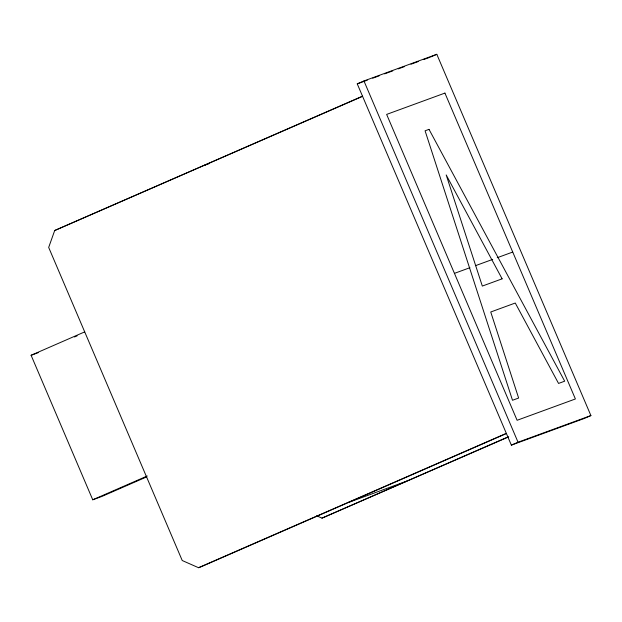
<?xml version="1.0" encoding="UTF-8"?>
<svg xmlns="http://www.w3.org/2000/svg" width="622" height="622" viewBox="0 0 622 622"><rect width="100%" height="100%" fill="white"/><g stroke="black" fill="none" stroke-linecap="round" stroke-linejoin="round"><path stroke-width="0.93" d="M362.494 96.185L54.697 230.513L48.679 247.424L182.23 560.523L198.519 567.699L201.256 566.704L506.401 433.526M357.253 83.861L363.948 80.946L436.807 54.301L590.9 415.574L584.206 418.489L511.354 445.134L357.253 83.861L367.275 80.199M430.953 56.851L436.807 54.301M362.579 96.34L54.697 230.513M146.683 476.887L101.845 496.457L92.74 499.785L31.1 355.279L84.732 331.868M74.5 336.984L77.136 335.833M92.74 499.785L147.251 475.993M198.519 567.699L506.324 433.371M316.66 515.786L321.986 518.134L507.902 436.994M508.734 436.823L321.986 518.134M511.354 445.134L518.04 442.219L590.9 415.574M372.733 78.201L379.109 75.868M384.575 73.87L392.77 70.877M398.236 68.879L404.611 66.546M410.986 64.214L418.272 61.547M423.738 59.549L430.113 57.216M204.63 165.273L209.186 163.609M31.1 355.279L38.385 352.612M454.441 273.369L469.929 267.701M475.387 265.703L492.694 259.382M497.25 257.71L512.73 252.05M348.452 502.459L406.741 481.14M363.948 80.946L518.04 442.219M444.924 93.09L386.643 114.409L517.107 420.285L575.397 398.966L444.924 93.09M429.017 129.36L425.083 130.799L512.505 400.273L518.631 398.033L490.742 311.995L515.265 303.031L558.548 383.432L564.683 381.193L429.017 129.36M502.125 278.835L482.322 286.073L446.184 174.93L502.125 278.835"/></g></svg>
